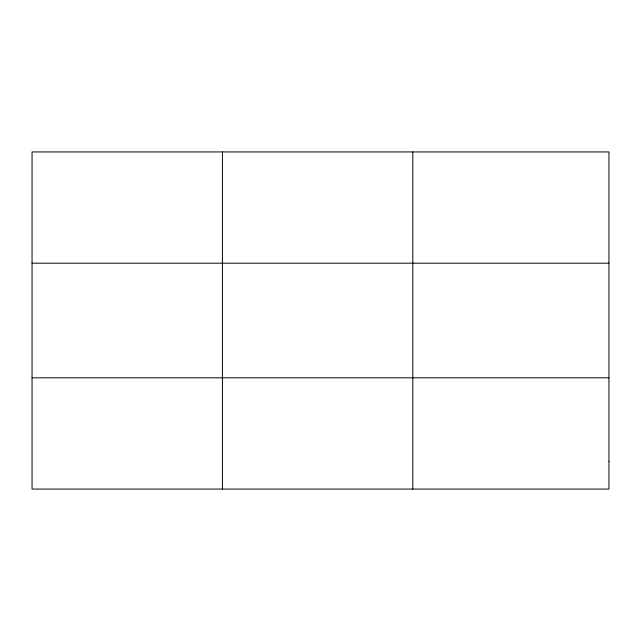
<?xml version="1.0" encoding="UTF-8"?>
<svg xmlns="http://www.w3.org/2000/svg" width="641" height="641" viewBox="0 0 641 641"><rect width="100%" height="100%" fill="white"/><g stroke="black" fill="none" stroke-linecap="round" stroke-linejoin="round"><path stroke-width="0.96" d="M222.427 151.933L222.427 489.067M412.804 151.933L412.804 489.067M32.05 263.187L608.95 263.187M32.05 377.813L608.95 377.813M608.95 461.256L608.95 489.067L32.05 489.067L32.05 151.933L608.95 151.933L608.95 461.256"/></g></svg>
